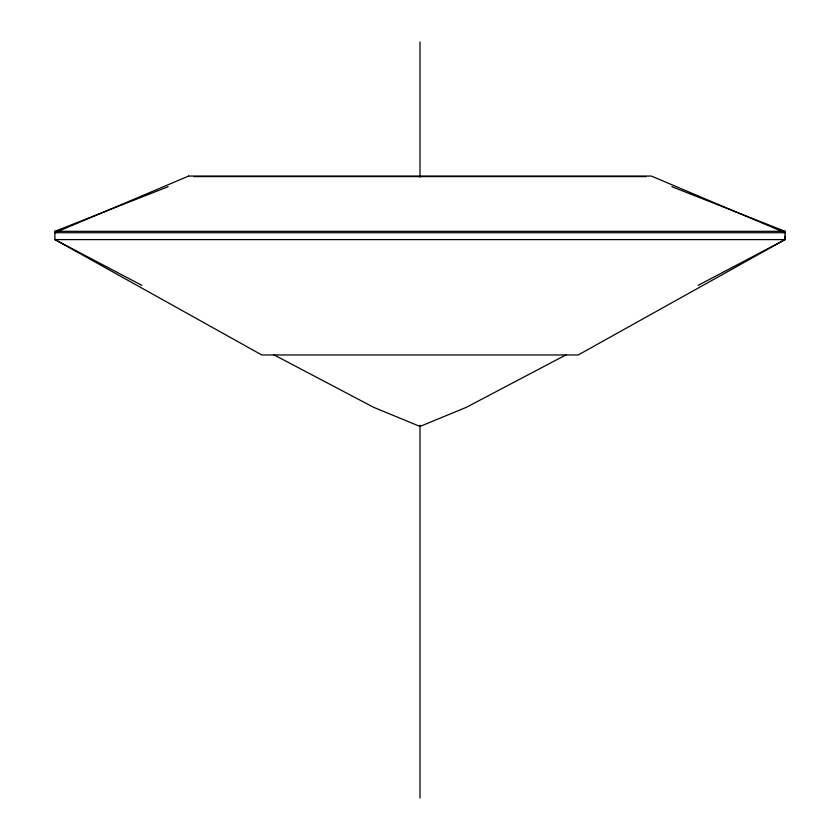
<?xml version="1.0" encoding="UTF-8"?>
<svg xmlns="http://www.w3.org/2000/svg" width="840" height="840" viewBox="0 0 840 840"><rect width="100%" height="100%" fill="white"/><g stroke="black" fill="none" stroke-linecap="round" stroke-linejoin="round"><path stroke-width="1.26" d="M168.189 186.679L54.904 231.326L54.904 239.6L261.765 354.963L578.235 354.963L785.096 239.6L785.096 236.166M565.992 354.879L466.294 407.337L420 426.447L373.706 407.337L274.008 354.879M698.145 285.348L785.096 239.6L785.096 231.326L671.811 186.679M193.778 176.6L646.223 176.6M54.904 231.326L785.096 231.326M785.096 239.6L54.904 239.6L141.855 285.348M420 42L420 177.188M420 425.25L420 798M188.633 176.064L54.904 232.733L785.096 232.733L651.368 176.064L188.633 176.064"/></g></svg>
